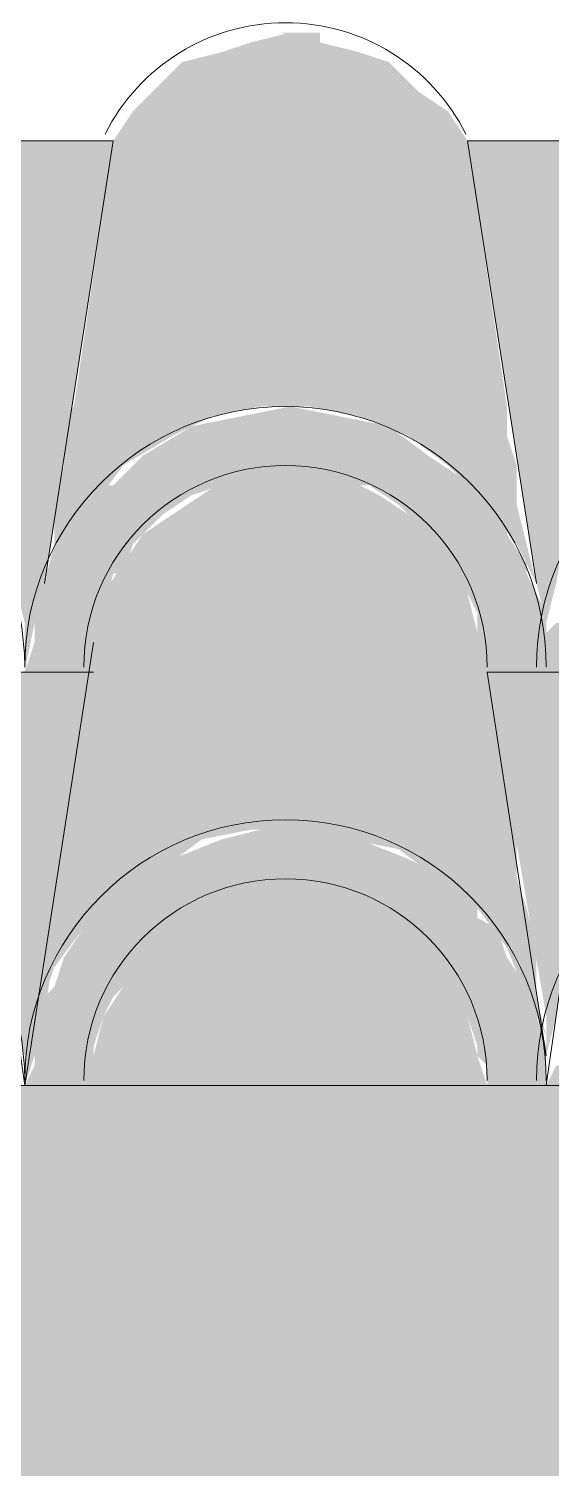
# Model space of a CAD drawing. Header units: millimetres. Extents: x 3949 to 6037, y -1956 to 1273.
# Drawn here: x 4837.65 to 4840.24, y -1552.83 to -1545.69 of the extents above; entities that cross this region are included whole.
import ezdxf

# ---------------------------------------------------------------- set-up
doc = ezdxf.new("R2010")
doc.units = ezdxf.units.MM
doc.layers.add('PADRÃO DE ENTRADA', color=7, linetype='Continuous', lineweight=0)

msp = doc.modelspace()

# ---------------------------------------------------------------- hatches: boundary and pattern name
at = {"layer": 'PADRÃO DE ENTRADA'}
h = msp.add_hatch(dxfattribs=at)
h.set_pattern_fill('ANGLE', color=8, scale=30.153826)
h.set_pattern_definition([(0, (-137.73, -5777.92), (0, 210.6245), [153.1814, -57.443]), (90, (-137.73, -5777.92), (-210.6245, 1e-14), [153.1814, -57.443])])
h.paths.add_polyline_path([(4835.4309, -1507.4795), (4834.9427, -1507.4795), (4834.5522, -1506.8448), (4833.8687, -1508.1141), (4833.6246, -1507.4795), (4833.4293, -1507.4795), (4833.1056, -1528.7652), (4835.4309, -1528.7652)])
h.paths.add_polyline_path([(4838.7507, -1507.4795), (4838.5555, -1507.4795), (4838.0672, -1506.796), (4837.4326, -1508.2606), (4837.1397, -1507.4795), (4836.4074, -1507.4795), (4836.4074, -1528.7652), (4838.8864, -1528.7652)])
h.paths.add_polyline_path([(4835.4309, -1529.5951), (4833.0929, -1529.5951), (4833.0387, -1533.159), (4832.8935, -1546.1347, -0.600759), (4834.6574, -1546.2429), (4835.4309, -1546.2429)])
h.paths.add_polyline_path([(4838.8917, -1529.5951), (4836.4074, -1529.5951), (4836.4074, -1545.6598, -0.274072), (4837.2448, -1546.2429), (4838.0109, -1546.2429, -0.313671), (4838.9941, -1545.6597)])
at = {"layer": 'PADRÃO DE ENTRADA', "true_color": 0xffdf7e}
h = msp.add_hatch(color=41, dxfattribs=at)
h.dxf.hatch_style = 1
h.paths.add_polyline_path([(4835.4309, -1550.9297), (4835.0892, -1550.9297), (4834.7475, -1550.9297), (4829.8166, -1550.9297), (4829.6213, -1550.9297), (4812.6806, -1550.9297), (4812.2412, -1550.9297), (4811.9483, -1550.9297), (4811.6065, -1550.9297), (4811.1672, -1550.9297), (4811.1672, -1564.6455), (4821.4032, -1564.6455), (4826.8079, -1566.7879), (4826.8711, -1566.5984), (4827.9939, -1567.2819), (4826.7246, -1567.0377), (4826.8079, -1566.7879), (4821.4032, -1564.6455), (4811.1672, -1564.6455), (4811.1672, -1576.1533), (4812.4709, -1576.6701), (4812.5341, -1576.4805), (4813.657, -1577.164), (4812.3877, -1576.9199), (4812.4709, -1576.6701), (4811.1672, -1576.1533), (4811.1672, -1595.5028), (4835.1463, -1595.5028), (4835.1463, -1594.087), (4836.4156, -1594.087), (4836.4156, -1595.5028), (4846.5087, -1595.5028), (4846.2662, -1550.9297), (4836.4074, -1550.9297), (4836.4074, -1561.0844), (4842.9976, -1561.0844), (4842.9976, -1585.2731), (4836.855, -1585.2731), (4836.855, -1586.2007), (4834.5116, -1586.2007), (4834.5116, -1585.2731), (4831.633, -1585.2731), (4831.633, -1585.7259), (4830.1812, -1585.7259), (4830.1812, -1585.2731), (4828.4881, -1585.2731), (4828.4881, -1561.0844), (4835.4309, -1561.0844)])
h.paths.add_polyline_path([(4826.7102, -1578.2617), (4826.7102, -1578.5536), (4827.2814, -1578.5536), (4827.2814, -1579.1883), (4826.7102, -1579.1883), (4826.7102, -1579.4549), (4815.2227, -1579.4549), (4815.2227, -1579.1883), (4814.6261, -1579.1883), (4814.6261, -1578.5536), (4815.2227, -1578.5536), (4815.2227, -1578.2617)], flags=16)
h.paths.add_polyline_path([(4826.1136, -1578.5536), (4826.1136, -1578.4521), (4826.5706, -1578.4521), (4826.5706, -1579.2899), (4826.1136, -1579.2899), (4815.8193, -1579.1883), (4815.8193, -1579.2899), (4815.3369, -1579.2899), (4815.3369, -1578.4521), (4815.8193, -1578.4521), (4815.8193, -1578.5536)], flags=0)
h.paths.add_polyline_path([(4825.3132, -1595.6059), (4832.7002, -1595.6059), (4832.7002, -1592.3623), (4825.3132, -1592.3623)], flags=9)

# ---------------------------------------------------------------- linework, layer by layer
at = {"layer": 'PADRÃO DE ENTRADA', "color": 7, "lineweight": 5}
for points in [[(4837.2373, -1546.2429), (4838.0672, -1546.2429)], [(4837.7255, -1548.4399), (4838.0672, -1546.2429)], [(4839.8248, -1546.2429), (4840.6547, -1546.2429)], [(4840.1665, -1548.4399), (4839.8248, -1546.2429)], [(4837.3349, -1548.8792), (4837.6279, -1550.9297), (4837.9696, -1548.7328)], [(4837.9696, -1548.8792), (4837.6279, -1548.8792), (4837.3349, -1548.8792)], [(4840.5083, -1548.8792), (4840.2154, -1548.8792), (4839.9224, -1548.8792)], [(4840.2154, -1550.7832), (4839.9224, -1548.8792)], [(4840.2154, -1550.9297), (4840.5083, -1548.8792)], [(4840.2154, -1548.8792), (4840.2154, -1548.8792)], [(4840.2154, -1548.8792), (4840.2154, -1548.8792)], [(4841.1918, -1550.9297), (4812.6806, -1550.9297)], [(4829.8166, -1550.9297), (4847.929, -1550.9297), (4846.5132, -1550.9297), (4847.929, -1550.9297)], [(4837.9696, -1550.9297), (4837.6279, -1550.9297), (4837.3349, -1550.9297)], [(4840.5083, -1550.9297), (4840.2154, -1550.9297), (4839.9224, -1550.9297)]]:
    msp.add_lwpolyline(points, dxfattribs=at)
for points in [[(4832.4529, -1548.8547, -0.999977), (4835.0403, -1548.8548, -0.999977), (4837.6278, -1548.8548, -0.999977), (4840.2153, -1548.8548)], [(4840.1665, -1548.8547, -0.999977), (4842.7539, -1548.8548, -0.999977), (4845.3414, -1548.8548, -0.853617), (4847.8651, -1548.4538)], [(4832.4529, -1550.9052, -0.999977), (4835.0403, -1550.9053, -0.999977), (4837.6278, -1550.9053, -0.999977), (4840.2153, -1550.9053)], [(4840.1665, -1550.9052, -0.999977), (4842.7539, -1550.9053, -0.999977), (4845.3414, -1550.9053, -0.999977), (4847.9289, -1550.9053)]]:
    msp.add_lwpolyline(points, format="xyb", dxfattribs=at)
for centre, start, end in [((4838.9216, -1546.6579), 26.62312, 153.36929), ((4838.9216, -1548.8548), 0.0024, 179.9938), ((4838.9216, -1550.9053), 0.0024, 179.9938)]:
    msp.add_arc(centre, 1.0008, start, end, dxfattribs=at)
at = {"layer": 'PADRÃO DE ENTRADA', "color": 244, "true_color": 0x991b1e, "transparency": 33554559}
for points in [[(4838.946, -1545.7059), (4838.7507, -1545.7547), (4839.0925, -1545.7547)], [(4838.6043, -1545.8035), (4839.2878, -1545.8035), (4838.409, -1545.8524)], [(4839.2878, -1545.8035), (4838.409, -1545.8524), (4839.4342, -1545.8524)], [(4838.7507, -1545.7547), (4839.0925, -1545.7547), (4838.6043, -1545.8035)], [(4839.0925, -1545.7547), (4838.6043, -1545.8035), (4839.2878, -1545.8035)], [(4838.409, -1545.8524), (4839.4342, -1545.8524), (4838.2625, -1545.9988)], [(4839.4342, -1545.8524), (4838.2625, -1545.9988), (4839.5807, -1545.9988)], [(4838.2625, -1545.9988), (4839.5807, -1545.9988), (4838.1649, -1546.0965)], [(4839.5807, -1545.9988), (4838.1649, -1546.0965), (4839.7271, -1546.0965)], [(4838.1649, -1546.0965), (4839.7271, -1546.0965), (4838.0672, -1546.2429)], [(4839.7271, -1546.0965), (4838.0672, -1546.2429), (4839.8248, -1546.2429)], [(4838.0672, -1546.2429), (4839.8248, -1546.2429), (4837.872, -1547.5611)], [(4839.8248, -1546.2429), (4837.872, -1547.5611), (4840.0201, -1547.5611)], [(4837.872, -1547.5611), (4838.7996, -1547.5611), (4837.8231, -1547.6099)], [(4838.7996, -1547.5611), (4837.8231, -1547.6099), (4838.5555, -1547.6099)], [(4839.0437, -1547.5611), (4840.0201, -1547.5611), (4838.7996, -1547.5611)], [(4839.0437, -1547.5611), (4839.0437, -1547.5611), (4840.0201, -1547.5611)], [(4839.0437, -1547.5611), (4840.0201, -1547.5611), (4839.2878, -1547.6099)], [(4840.0201, -1547.5611), (4839.2878, -1547.6099), (4840.0201, -1547.6099)], [(4837.8231, -1547.6099), (4838.5555, -1547.6099), (4837.8231, -1547.7075)], [(4838.5555, -1547.6099), (4837.8231, -1547.7075), (4838.3602, -1547.7075)], [(4839.2878, -1547.6099), (4840.0201, -1547.6099), (4839.5319, -1547.7075)], [(4840.0201, -1547.6099), (4839.5319, -1547.7075), (4840.0201, -1547.7075)], [(4837.8231, -1547.7075), (4838.3602, -1547.7075), (4837.8231, -1547.854)], [(4838.3602, -1547.7075), (4837.8231, -1547.854), (4838.1161, -1547.854)], [(4839.5319, -1547.7075), (4840.0201, -1547.7075), (4839.7271, -1547.854)], [(4840.0201, -1547.7075), (4839.7271, -1547.854), (4840.0689, -1547.854)], [(4837.8231, -1547.854), (4838.1161, -1547.854), (4837.7743, -1548.0493)], [(4838.1161, -1547.854), (4837.7743, -1548.0493), (4837.9696, -1548.0493)], [(4839.7271, -1547.854), (4840.0689, -1547.854), (4839.9224, -1548.0493)], [(4840.0689, -1547.854), (4839.9224, -1548.0493), (4840.0689, -1548.0493)], [(4838.6531, -1547.9028), (4839.1901, -1547.9028), (4838.5066, -1548.0005)], [(4839.1901, -1547.9028), (4838.5066, -1548.0005), (4839.3854, -1548.0005)], [(4838.8484, -1547.9028), (4839.0437, -1547.9028), (4838.6531, -1547.9028)], [(4839.0437, -1547.9028), (4838.6531, -1547.9028), (4839.1901, -1547.9028)], [(4838.5066, -1548.0005), (4839.3854, -1548.0005), (4838.3602, -1548.0981)], [(4839.3854, -1548.0005), (4838.3602, -1548.0981), (4839.5319, -1548.0981)], [(4837.7743, -1548.0493), (4837.9696, -1548.0493), (4837.7743, -1548.2446)], [(4837.9696, -1548.0493), (4837.7743, -1548.2446), (4837.8231, -1548.2446)], [(4839.9224, -1548.0493), (4840.0689, -1548.0493), (4840.0689, -1548.2446)], [(4840.0689, -1548.0493), (4840.0689, -1548.2446), (4840.1177, -1548.2446)], [(4838.3602, -1548.0981), (4839.5319, -1548.0981), (4838.2137, -1548.1957)], [(4839.5319, -1548.0981), (4838.2137, -1548.1957), (4839.6783, -1548.1957)], [(4838.2137, -1548.1957), (4839.6783, -1548.1957), (4838.1161, -1548.3422)], [(4839.6783, -1548.1957), (4838.1161, -1548.3422), (4839.776, -1548.3422)], [(4837.7255, -1548.4399), (4837.7255, -1548.4399), (4837.8231, -1548.2446)], [(4837.7255, -1548.4399), (4837.8231, -1548.2446), (4837.7743, -1548.2446)], [(4840.1665, -1548.4399), (4840.1177, -1548.2446), (4840.0689, -1548.2446)], [(4840.1665, -1548.4399), (4840.1665, -1548.4399), (4840.1177, -1548.2446)], [(4838.1161, -1548.3422), (4839.776, -1548.3422), (4838.0184, -1548.4887)], [(4839.776, -1548.3422), (4838.0184, -1548.4887), (4839.8248, -1548.4887)], [(4838.0184, -1548.4887), (4839.8248, -1548.4887), (4837.9696, -1548.684)], [(4839.8248, -1548.4887), (4837.9696, -1548.684), (4839.8736, -1548.684)], [(4837.9696, -1548.684), (4839.8736, -1548.684), (4837.9696, -1548.8792)], [(4839.8736, -1548.684), (4837.9696, -1548.8792), (4839.9224, -1548.8792)], [(4837.9696, -1548.8792), (4839.9224, -1548.8792), (4837.8231, -1549.6604)], [(4839.9224, -1548.8792), (4837.8231, -1549.6604), (4840.0689, -1549.6604)], [(4838.9948, -1549.6604), (4837.8231, -1549.6604), (4838.7507, -1549.6604)], [(4837.8231, -1549.6604), (4838.7507, -1549.6604), (4837.8231, -1549.7092)], [(4838.7507, -1549.6604), (4837.8231, -1549.7092), (4838.5066, -1549.7092)], [(4838.9948, -1549.6604), (4840.0689, -1549.6604), (4839.2389, -1549.7092)], [(4840.0689, -1549.6604), (4839.2389, -1549.7092), (4840.0689, -1549.7092)], [(4837.8231, -1549.7092), (4838.5066, -1549.7092), (4837.8231, -1549.8556)], [(4838.5066, -1549.7092), (4837.8231, -1549.8556), (4838.3114, -1549.8556)], [(4839.2389, -1549.7092), (4840.0689, -1549.7092), (4839.483, -1549.758)], [(4840.0689, -1549.7092), (4839.483, -1549.758), (4840.0689, -1549.758)], [(4839.483, -1549.758), (4840.0689, -1549.758), (4839.6783, -1549.9045)], [(4840.0689, -1549.758), (4839.6783, -1549.9045), (4840.0689, -1549.9045)], [(4837.8231, -1549.8556), (4838.3114, -1549.8556), (4837.7743, -1549.9533)], [(4838.3114, -1549.8556), (4837.7743, -1549.9533), (4838.1161, -1549.9533)], [(4837.7743, -1549.9533), (4838.1161, -1549.9533), (4837.7743, -1550.1486)], [(4838.1161, -1549.9533), (4837.7743, -1550.1486), (4837.9208, -1550.1486)], [(4839.6783, -1549.9045), (4840.0689, -1549.9045), (4839.8736, -1550.0509)], [(4840.0689, -1549.9045), (4839.8736, -1550.0509), (4840.1177, -1550.0509)], [(4839.8736, -1550.0509), (4840.1177, -1550.0509), (4840.0201, -1550.2462)], [(4840.1177, -1550.0509), (4840.0201, -1550.2462), (4840.1665, -1550.2462)], [(4837.7743, -1550.1486), (4837.9208, -1550.1486), (4837.7255, -1550.3438)], [(4837.9208, -1550.1486), (4837.7255, -1550.3438), (4837.7743, -1550.3438)], [(4840.0201, -1550.2462), (4840.1665, -1550.2462), (4840.1177, -1550.4903)], [(4840.1665, -1550.2462), (4840.1177, -1550.4903), (4840.1665, -1550.4903)], [(4837.7255, -1550.4903), (4837.7255, -1550.4903), (4837.7743, -1550.3438)], [(4837.7255, -1550.4903), (4837.7743, -1550.3438), (4837.7255, -1550.3438)], [(4837.7255, -1550.4903), (4837.7255, -1550.588), (4837.7255, -1550.588)], [(4840.2154, -1550.6856), (4840.1665, -1550.4903), (4840.1177, -1550.4903)], [(4840.2154, -1550.6856), (4840.2154, -1550.6856), (4840.1665, -1550.4903)], [(4840.2154, -1550.6856), (4840.2154, -1550.7832), (4840.2154, -1550.7832)], [(4840.2154, -1550.7832), (4840.2154, -1550.7832), (4840.2154, -1550.6856)], [(4840.2154, -1550.7832), (4840.2154, -1550.9297), (4840.2154, -1550.9297)]]:
    msp.add_solid(points, dxfattribs=at)
at = {"layer": 'PADRÃO DE ENTRADA', "transparency": 33554559}
for points in [[(4839.0925, -1545.7059), (4838.8972, -1545.7059), (4839.0925, -1545.7547)], [(4837.2373, -1546.2429), (4838.0672, -1546.2429), (4837.579, -1548.4399)], [(4838.0672, -1546.2429), (4837.579, -1548.4399), (4837.7255, -1548.4399)], [(4839.8248, -1546.2429), (4840.6547, -1546.2429), (4840.1665, -1548.4399)], [(4840.6547, -1546.2429), (4840.1665, -1548.4399), (4840.2642, -1548.4399)], [(4838.946, -1547.5611), (4838.7019, -1547.6099), (4839.1901, -1547.6099)], [(4838.4578, -1547.6587), (4839.4342, -1547.6587), (4838.2137, -1547.8052)], [(4839.4342, -1547.6587), (4838.2137, -1547.8052), (4839.6295, -1547.8052)], [(4838.7019, -1547.6099), (4839.1901, -1547.6099), (4838.4578, -1547.6587)], [(4839.1901, -1547.6099), (4838.4578, -1547.6587), (4839.4342, -1547.6587)], [(4839.4342, -1547.6587), (4838.4578, -1547.6587), (4838.4578, -1547.6587)], [(4838.4578, -1547.6587), (4838.4578, -1547.6587), (4839.4342, -1547.6587)], [(4839.1901, -1547.6099), (4838.7019, -1547.6099), (4838.7019, -1547.6099)], [(4838.7019, -1547.6099), (4838.7019, -1547.6099), (4839.1901, -1547.6099)], [(4838.2137, -1547.8052), (4839.6295, -1547.8052), (4838.1161, -1547.9028)], [(4839.6295, -1547.8052), (4838.1161, -1547.9028), (4839.776, -1547.9028)], [(4839.6295, -1547.8052), (4838.2137, -1547.8052), (4838.2137, -1547.8052)], [(4838.2137, -1547.8052), (4838.2137, -1547.8052), (4839.6295, -1547.8052)], [(4838.0184, -1547.9516), (4838.6043, -1547.9516), (4837.9696, -1548.0005)], [(4838.6043, -1547.9516), (4837.9696, -1548.0005), (4838.4578, -1548.0005)], [(4838.0184, -1547.9516), (4838.0184, -1547.9516), (4838.6043, -1547.9516)], [(4838.0184, -1547.9516), (4838.6043, -1547.9516), (4838.0672, -1547.9516)], [(4838.1161, -1547.9028), (4838.7996, -1547.9028), (4838.0672, -1547.9516)], [(4838.7996, -1547.9028), (4838.0672, -1547.9516), (4838.6043, -1547.9516)], [(4838.9948, -1547.9028), (4838.1161, -1547.9028), (4838.7996, -1547.9028)], [(4839.1901, -1547.9028), (4839.776, -1547.9028), (4838.9948, -1547.9028)], [(4839.1901, -1547.9028), (4839.1901, -1547.9028), (4839.776, -1547.9028)], [(4839.1901, -1547.9028), (4839.776, -1547.9028), (4839.2878, -1547.9516)], [(4839.776, -1547.9028), (4839.2878, -1547.9516), (4839.8248, -1547.9516)], [(4839.2878, -1547.9516), (4839.8248, -1547.9516), (4839.3366, -1547.9516)], [(4839.8248, -1547.9516), (4839.3366, -1547.9516), (4839.8736, -1547.9516)], [(4839.3366, -1547.9516), (4839.8736, -1547.9516), (4839.483, -1548.0493)], [(4839.8736, -1547.9516), (4839.483, -1548.0493), (4839.9224, -1548.0493)], [(4837.9696, -1548.0005), (4838.4578, -1548.0005), (4837.872, -1548.0981)], [(4838.4578, -1548.0005), (4837.872, -1548.0981), (4838.3114, -1548.0981)], [(4839.483, -1548.0493), (4839.9224, -1548.0493), (4839.5807, -1548.1469)], [(4839.9224, -1548.0493), (4839.5807, -1548.1469), (4840.0201, -1548.1469)], [(4837.872, -1548.1469), (4838.2625, -1548.1469), (4837.8231, -1548.2446)], [(4838.2625, -1548.1469), (4837.8231, -1548.2446), (4838.1649, -1548.2446)], [(4837.872, -1548.0981), (4838.3114, -1548.0981), (4837.872, -1548.1469)], [(4838.3114, -1548.0981), (4837.872, -1548.1469), (4838.2625, -1548.1469)], [(4839.5807, -1548.1469), (4840.0201, -1548.1469), (4839.6295, -1548.1957)], [(4840.0201, -1548.1469), (4839.6295, -1548.1957), (4840.0201, -1548.1957)], [(4839.6295, -1548.1957), (4840.0201, -1548.1957), (4839.776, -1548.3422)], [(4840.0201, -1548.1957), (4839.776, -1548.3422), (4840.1177, -1548.3422)], [(4837.8231, -1548.2446), (4838.1649, -1548.2446), (4837.7255, -1548.391)], [(4838.1649, -1548.2446), (4837.7255, -1548.391), (4838.1161, -1548.391)], [(4839.776, -1548.3422), (4840.1177, -1548.3422), (4839.776, -1548.391)], [(4840.1177, -1548.3422), (4839.776, -1548.391), (4840.1177, -1548.391)], [(4837.579, -1548.4399), (4837.7255, -1548.4399), (4837.6279, -1548.6351)], [(4837.7255, -1548.4399), (4837.6279, -1548.6351), (4837.6767, -1548.6351)], [(4837.7255, -1548.391), (4838.0672, -1548.391), (4837.6767, -1548.5863)], [(4838.0672, -1548.391), (4837.6767, -1548.5863), (4838.0184, -1548.5863)], [(4838.1161, -1548.391), (4837.7255, -1548.391), (4838.0672, -1548.391)], [(4839.776, -1548.391), (4840.1177, -1548.391), (4839.8248, -1548.4887)], [(4840.1177, -1548.391), (4839.8248, -1548.4887), (4840.1665, -1548.4887)], [(4840.2642, -1548.4399), (4840.1665, -1548.4399), (4840.1665, -1548.4399)], [(4840.2154, -1548.6351), (4840.2642, -1548.4399), (4840.1665, -1548.4399)], [(4840.2154, -1548.6351), (4840.2154, -1548.6351), (4840.2642, -1548.4399)], [(4839.8248, -1548.4887), (4840.1665, -1548.4887), (4839.8736, -1548.5863)], [(4840.1665, -1548.4887), (4839.8736, -1548.5863), (4840.2154, -1548.5863)], [(4838.0184, -1548.5863), (4837.6767, -1548.5863), (4837.6767, -1548.5863)], [(4837.6767, -1548.5863), (4837.6767, -1548.5863), (4838.0184, -1548.5863)], [(4837.6767, -1548.5863), (4838.0184, -1548.5863), (4837.6767, -1548.7328)], [(4838.0184, -1548.5863), (4837.6767, -1548.7328), (4837.9696, -1548.7328)], [(4839.8736, -1548.5863), (4840.2154, -1548.5863), (4839.8736, -1548.684)], [(4840.2154, -1548.5863), (4839.8736, -1548.684), (4840.2154, -1548.684)], [(4837.6279, -1548.8792), (4837.6279, -1548.8792), (4837.6767, -1548.6351)], [(4837.6279, -1548.8792), (4837.6767, -1548.6351), (4837.6279, -1548.6351)], [(4840.2642, -1548.6351), (4840.5571, -1548.6351), (4840.2154, -1548.684)], [(4840.5571, -1548.6351), (4840.2154, -1548.684), (4840.5571, -1548.684)], [(4840.2154, -1548.6351), (4840.2154, -1548.8792), (4840.2154, -1548.8792)], [(4837.6767, -1548.7328), (4837.9696, -1548.7328), (4837.6279, -1548.8792)], [(4837.9696, -1548.7328), (4837.6279, -1548.8792), (4837.9696, -1548.8792)], [(4839.8736, -1548.684), (4840.2154, -1548.684), (4839.9224, -1548.8792)], [(4840.2154, -1548.684), (4839.9224, -1548.8792), (4840.2154, -1548.8792)], [(4840.2154, -1548.684), (4840.5571, -1548.684), (4840.2154, -1548.8792)], [(4840.5571, -1548.684), (4840.2154, -1548.8792), (4840.5083, -1548.8792)], [(4837.3349, -1548.8792), (4837.9696, -1548.8792), (4837.579, -1550.588)], [(4837.9696, -1548.8792), (4837.579, -1550.588), (4837.7255, -1550.588)], [(4837.9696, -1548.8792), (4837.6279, -1548.8792), (4837.6279, -1548.8792)], [(4837.6279, -1548.8792), (4837.6279, -1548.8792), (4837.9696, -1548.8792)], [(4839.9224, -1548.8792), (4840.5083, -1548.8792), (4840.2154, -1550.588)], [(4840.2154, -1548.8792), (4839.9224, -1548.8792), (4839.9224, -1548.8792)], [(4839.9224, -1548.8792), (4839.9224, -1548.8792), (4840.2154, -1548.8792)], [(4840.5083, -1548.8792), (4840.2154, -1550.588), (4840.2642, -1550.588)], [(4838.7996, -1549.6604), (4839.0437, -1549.6604), (4838.6043, -1549.7092)], [(4839.0437, -1549.6604), (4838.6043, -1549.7092), (4839.2878, -1549.7092)], [(4838.6043, -1549.7092), (4839.2878, -1549.7092), (4838.3602, -1549.8068)], [(4839.2878, -1549.7092), (4838.3602, -1549.8068), (4839.5319, -1549.8068)], [(4838.3602, -1549.8068), (4839.5319, -1549.8068), (4838.1649, -1549.9045)], [(4839.5319, -1549.8068), (4838.1649, -1549.9045), (4839.7271, -1549.9045)], [(4838.1161, -1549.9533), (4838.8484, -1549.9533), (4838.0672, -1550.0021)], [(4838.8484, -1549.9533), (4838.0672, -1550.0021), (4838.6531, -1550.0021)], [(4838.1649, -1549.9045), (4839.7271, -1549.9045), (4838.1161, -1549.9533)], [(4839.7271, -1549.9045), (4838.1161, -1549.9533), (4839.776, -1549.9533)], [(4838.8484, -1549.9533), (4839.0437, -1549.9533), (4838.6531, -1550.0021)], [(4839.0437, -1549.9533), (4838.6531, -1550.0021), (4839.1901, -1550.0021)], [(4839.0437, -1549.9533), (4839.776, -1549.9533), (4839.1901, -1550.0021)], [(4839.776, -1549.9533), (4839.1901, -1550.0021), (4839.8248, -1550.0021)], [(4838.0672, -1550.0021), (4838.6531, -1550.0021), (4838.0184, -1550.0509)], [(4838.6531, -1550.0021), (4838.0184, -1550.0509), (4838.5066, -1550.0509)], [(4838.6531, -1550.0021), (4839.1901, -1550.0021), (4838.5066, -1550.0509)], [(4839.1901, -1550.0021), (4838.5066, -1550.0509), (4839.3854, -1550.0509)], [(4839.1901, -1550.0021), (4839.8248, -1550.0021), (4839.3854, -1550.0509)], [(4839.8248, -1550.0021), (4839.3854, -1550.0509), (4839.8736, -1550.0509)], [(4838.0184, -1550.0509), (4838.5066, -1550.0509), (4837.9696, -1550.0997)], [(4838.5066, -1550.0509), (4837.9696, -1550.0997), (4838.5066, -1550.0997)], [(4838.5066, -1550.0509), (4839.3854, -1550.0509), (4838.3602, -1550.1486)], [(4839.3854, -1550.0509), (4838.3602, -1550.1486), (4839.5319, -1550.1486)], [(4839.3854, -1550.0509), (4839.8736, -1550.0509), (4839.3854, -1550.0997)], [(4839.8736, -1550.0509), (4839.3854, -1550.0997), (4839.8736, -1550.0997)], [(4837.9208, -1550.1486), (4838.3602, -1550.1486), (4837.8231, -1550.295)], [(4838.3602, -1550.1486), (4837.8231, -1550.295), (4838.2137, -1550.295)], [(4837.9696, -1550.0997), (4838.5066, -1550.0997), (4837.9208, -1550.1486)], [(4838.5066, -1550.0997), (4837.9208, -1550.1486), (4838.3602, -1550.1486)], [(4838.3602, -1550.1486), (4839.5319, -1550.1486), (4838.2137, -1550.295)], [(4839.5319, -1550.1486), (4838.2137, -1550.295), (4839.6783, -1550.295)], [(4839.3854, -1550.0997), (4839.8736, -1550.0997), (4839.5319, -1550.1486)], [(4839.8736, -1550.0997), (4839.5319, -1550.1486), (4839.9712, -1550.1486)], [(4839.5319, -1550.1486), (4839.9712, -1550.1486), (4839.6295, -1550.295)], [(4839.9712, -1550.1486), (4839.6295, -1550.295), (4840.0201, -1550.295)], [(4837.8231, -1550.295), (4838.2137, -1550.295), (4837.7743, -1550.4415)], [(4838.2137, -1550.295), (4837.7743, -1550.4415), (4838.1161, -1550.4415)], [(4838.2137, -1550.295), (4837.8231, -1550.295), (4837.8231, -1550.295)], [(4837.8231, -1550.295), (4837.8231, -1550.295), (4838.2137, -1550.295)], [(4838.2137, -1550.295), (4839.6783, -1550.295), (4838.1161, -1550.4415)], [(4839.6783, -1550.295), (4838.1161, -1550.4415), (4839.776, -1550.4415)], [(4839.6783, -1550.295), (4840.0201, -1550.295), (4839.6295, -1550.295)], [(4839.6783, -1550.295), (4839.6783, -1550.295), (4840.0201, -1550.295)], [(4839.6783, -1550.295), (4840.0201, -1550.295), (4839.776, -1550.4415)], [(4840.0201, -1550.295), (4839.776, -1550.4415), (4840.1177, -1550.4415)], [(4837.7743, -1550.4415), (4838.1161, -1550.4415), (4837.7255, -1550.4903)], [(4838.1161, -1550.4415), (4837.7255, -1550.4903), (4838.0672, -1550.4903)], [(4838.1161, -1550.4415), (4839.776, -1550.4415), (4838.0184, -1550.588)], [(4839.776, -1550.4415), (4838.0184, -1550.588), (4839.8248, -1550.588)], [(4839.776, -1550.4415), (4840.1177, -1550.4415), (4839.776, -1550.4903)], [(4840.1177, -1550.4415), (4839.776, -1550.4903), (4840.1177, -1550.4903)], [(4837.7255, -1550.4903), (4838.0672, -1550.4903), (4837.7255, -1550.588)], [(4838.0672, -1550.4903), (4837.7255, -1550.588), (4838.0184, -1550.588)], [(4839.776, -1550.4903), (4840.1177, -1550.4903), (4839.8248, -1550.588)], [(4840.1177, -1550.4903), (4839.8248, -1550.588), (4840.1665, -1550.588)], [(4837.7255, -1550.588), (4837.579, -1550.588), (4837.579, -1550.588)], [(4837.579, -1550.588), (4837.579, -1550.588), (4837.7255, -1550.588)], [(4837.579, -1550.588), (4837.7255, -1550.588), (4837.6279, -1550.7832)], [(4837.7255, -1550.588), (4837.6279, -1550.7832), (4837.6767, -1550.7832)], [(4837.7255, -1550.588), (4838.0184, -1550.588), (4837.6767, -1550.7344)], [(4838.0184, -1550.588), (4837.6767, -1550.7344), (4837.9696, -1550.7344)], [(4838.0184, -1550.588), (4839.8248, -1550.588), (4837.9696, -1550.7832)], [(4839.8248, -1550.588), (4837.9696, -1550.7832), (4839.8736, -1550.7832)], [(4839.8248, -1550.588), (4840.1665, -1550.588), (4839.8736, -1550.7344)], [(4840.1665, -1550.588), (4839.8736, -1550.7344), (4840.2154, -1550.7344)], [(4840.2154, -1550.7832), (4840.2154, -1550.7832), (4840.2642, -1550.588)], [(4840.2154, -1550.7832), (4840.2642, -1550.588), (4840.2154, -1550.588)], [(4837.6767, -1550.7344), (4837.9696, -1550.7344), (4837.6767, -1550.7832)], [(4837.9696, -1550.7344), (4837.6767, -1550.7832), (4837.9696, -1550.7832)], [(4839.8736, -1550.7344), (4840.2154, -1550.7344), (4839.8736, -1550.7832)], [(4840.2154, -1550.7344), (4839.8736, -1550.7832), (4840.2154, -1550.7832)], [(4837.6767, -1550.7832), (4837.6279, -1550.7832), (4837.6279, -1550.7832)], [(4837.6279, -1550.7832), (4837.6279, -1550.7832), (4837.6767, -1550.7832)], [(4837.6767, -1550.7832), (4837.6279, -1550.7832), (4837.6279, -1550.9297)], [(4837.6767, -1550.7832), (4837.6279, -1550.7832), (4837.6279, -1550.7832)], [(4837.6279, -1550.7832), (4837.6279, -1550.7832), (4837.6767, -1550.7832)], [(4837.6767, -1550.7832), (4837.9696, -1550.7832), (4837.6767, -1550.8321)], [(4837.9696, -1550.7832), (4837.6767, -1550.8321), (4837.9696, -1550.8321)], [(4837.9696, -1550.7832), (4839.8736, -1550.7832), (4837.9696, -1550.9297)], [(4839.8736, -1550.7832), (4837.9696, -1550.9297), (4839.9224, -1550.9297)], [(4839.8736, -1550.7832), (4840.2154, -1550.7832), (4839.9224, -1550.8321)], [(4840.2154, -1550.7832), (4839.9224, -1550.8321), (4840.2154, -1550.8321)], [(4837.6767, -1550.8321), (4837.9696, -1550.8321), (4837.6279, -1550.9297)], [(4837.9696, -1550.8321), (4837.6279, -1550.9297), (4837.9696, -1550.9297)], [(4839.9224, -1550.8321), (4840.2154, -1550.8321), (4839.9224, -1550.9297)], [(4840.2154, -1550.8321), (4839.9224, -1550.9297), (4840.2154, -1550.9297)], [(4840.2642, -1550.8321), (4840.5571, -1550.8321), (4840.2154, -1550.9297)], [(4840.5571, -1550.8321), (4840.2154, -1550.9297), (4840.5083, -1550.9297)]]:
    msp.add_solid(points, dxfattribs=at)

doc.saveas('drawing.dxf')
